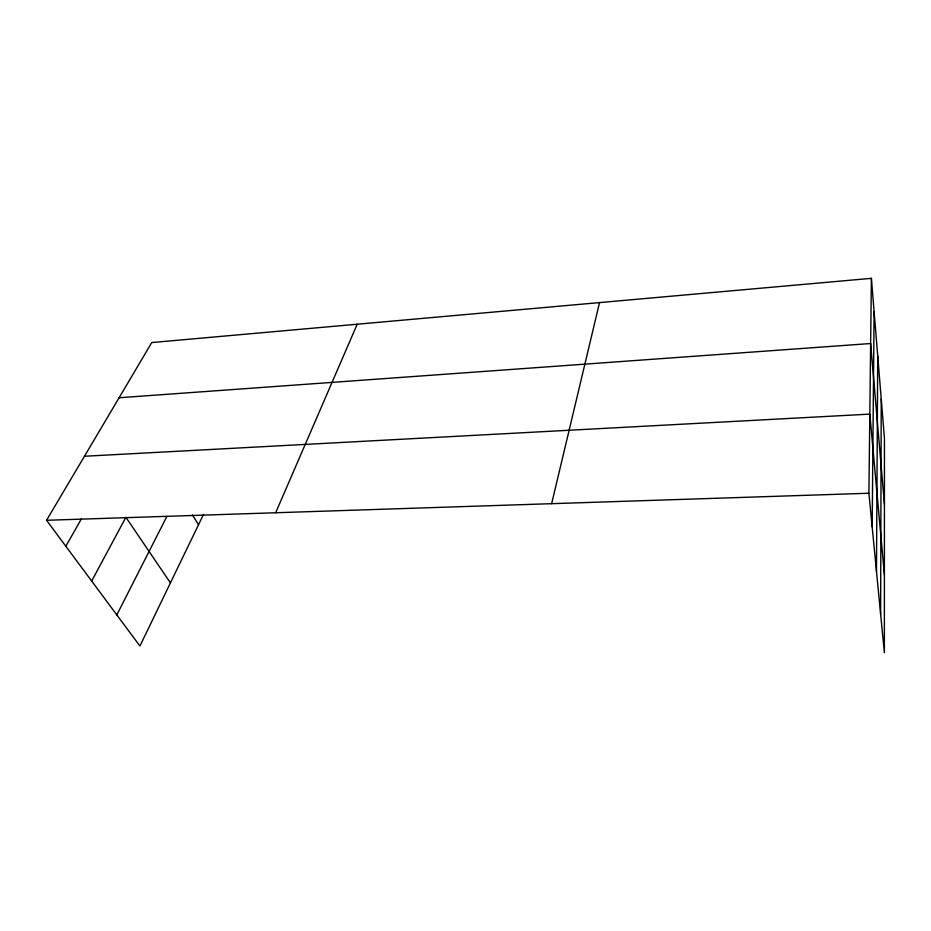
<?xml version="1.0" encoding="UTF-8"?>
<svg xmlns="http://www.w3.org/2000/svg" width="931" height="931" viewBox="0 0 931 931"><rect width="100%" height="100%" fill="white"/><g stroke="black" fill="none" stroke-linecap="round" stroke-linejoin="round"><path stroke-width="1.4" d="M880.621 614.006L881.238 398.945M876.478 571.331L877.724 355.933M872.172 526.876L874.104 311.582M871.393 278.334L884.45 438.315L884.369 652.666L868.902 493.244L871.393 278.334L151.765 342.561L46.55 520.289L139.929 646.021L203.517 514.412M551.641 503.683L599.529 302.598M275.669 512.76L357.201 324.221M116.817 614.902L166.882 516.426M91.669 581.037L125.906 517.299L170.431 582.887M65.833 546.264L81.497 518.672M119.087 397.758L870.636 343.527L884.427 504.206M84.453 456.26L869.822 414.12L884.392 574.706M46.55 520.289L868.902 493.244M192.449 514.983L198.536 524.712"/></g></svg>
